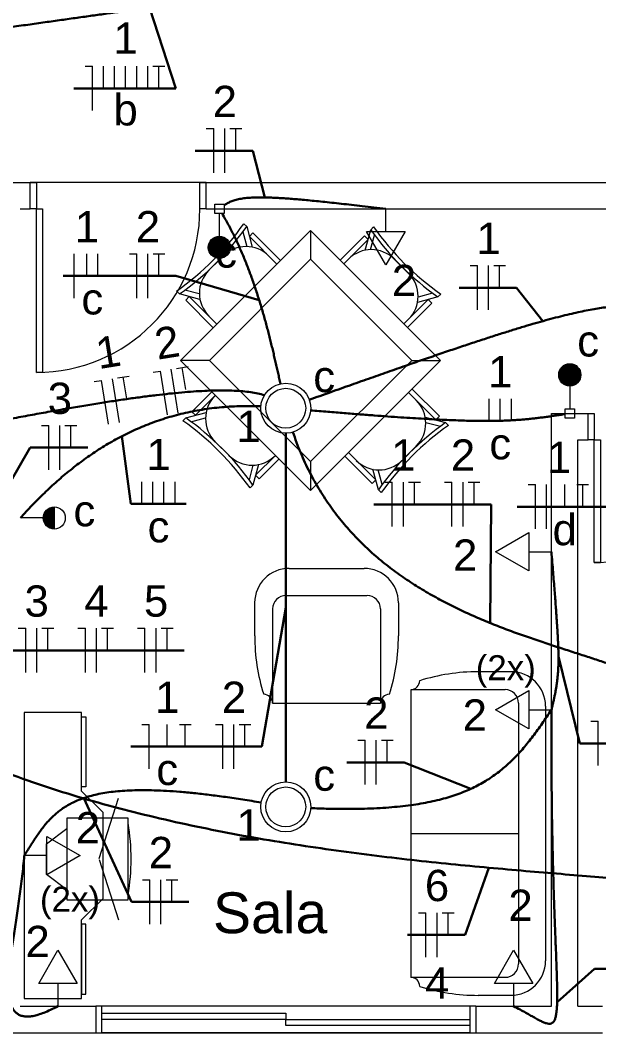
# Model space of a CAD drawing. Header units: inches. Extents: x 82 to 150, y -19 to 82.
# Drawn here: x 100.15 to 103.42, y 4.15 to 9.87 of the extents above; entities that cross this region are included whole.
import ezdxf
from ezdxf.enums import TextEntityAlignment as Align

# ---------------------------------------------------------------- set-up
doc = ezdxf.new("R2010")
doc.units = ezdxf.units.IN
doc.header["$MEASUREMENT"] = 0
for name, color, linetype, lineweight in [('BASE', 7, 'Continuous', 5), ('EL-Condutos', 8, 'Continuous', 30), ('EL-Fios', 1, 'Continuous', 20), ('EL-Textos fios', 7, 'Continuous', 30), ('MOVEIS', 253, 'Continuous', 20), ('P-SIMBOL', 5, 'Continuous', 20), ('TEXTO', 7, 'Continuous', 20)]:
    doc.layers.add(name, color=color, linetype=linetype, lineweight=lineweight)
doc.styles.add('Arial', font='arial.ttf')

msp = doc.modelspace()

# ---------------------------------------------------------------- hatches: boundary and pattern name
at = {"layer": 'P-SIMBOL', "linetype": 'Continuous'}
for points in [[(101.2154, 8.5847), (101.2779, 8.5847), (101.2779, 8.6472), (101.2683, 8.6467), (101.2513, 8.6412), (101.2408, 8.6352), (101.2328, 8.6282), (101.2248, 8.6177), (101.2187, 8.6047), (101.2158, 8.5917), (101.216, 8.5847)], [(101.3404, 8.5847), (101.2779, 8.5847), (101.2779, 8.6472), (101.2876, 8.6467), (101.3046, 8.6412), (101.3151, 8.6352), (101.3231, 8.6282), (101.3311, 8.6177), (101.3372, 8.6047), (101.3401, 8.5917), (101.3399, 8.5847)], [(101.2154, 8.5847), (101.2779, 8.5847), (101.2779, 8.5222), (101.2683, 8.5227), (101.2513, 8.5282), (101.2408, 8.5342), (101.2328, 8.5412), (101.2248, 8.5517), (101.2187, 8.5647), (101.2158, 8.5777), (101.216, 8.5847)], [(101.3404, 8.5847), (101.2779, 8.5847), (101.2779, 8.5222), (101.2876, 8.5227), (101.3046, 8.5282), (101.3151, 8.5342), (101.3231, 8.5412), (101.3311, 8.5517), (101.3372, 8.5647), (101.3401, 8.5777), (101.3399, 8.5847)], [(103.194, 7.8657), (103.2565, 7.8657), (103.2565, 7.9282), (103.2468, 7.9277), (103.2298, 7.9222), (103.2193, 7.9162), (103.2113, 7.9092), (103.2033, 7.8987), (103.1972, 7.8857), (103.1943, 7.8727), (103.1945, 7.8657)], [(103.319, 7.8657), (103.2565, 7.8657), (103.2565, 7.9282), (103.2661, 7.9277), (103.2831, 7.9222), (103.2936, 7.9162), (103.3016, 7.9092), (103.3096, 7.8987), (103.3157, 7.8857), (103.3186, 7.8727), (103.3184, 7.8657)], [(103.194, 7.8657), (103.2565, 7.8657), (103.2565, 7.8032), (103.2468, 7.8037), (103.2298, 7.8092), (103.2193, 7.8152), (103.2113, 7.8222), (103.2033, 7.8327), (103.1972, 7.8457), (103.1943, 7.8587), (103.1945, 7.8657)], [(103.319, 7.8657), (103.2565, 7.8657), (103.2565, 7.8032), (103.2661, 7.8037), (103.2831, 7.8092), (103.2936, 7.8152), (103.3016, 7.8222), (103.3096, 7.8327), (103.3157, 7.8457), (103.3186, 7.8587), (103.3184, 7.8657)], [(100.3456, 7.1203), (100.3457, 7.0578), (100.2832, 7.0578), (100.2837, 7.0675), (100.2891, 7.0844), (100.2951, 7.0949), (100.3022, 7.1029), (100.3126, 7.1109), (100.3256, 7.1171), (100.3386, 7.1199), (100.3457, 7.1198)], [(100.3456, 6.9953), (100.3457, 7.0578), (100.2832, 7.0578), (100.2837, 7.0481), (100.2891, 7.0312), (100.2951, 7.0207), (100.3022, 7.0127), (100.3126, 7.0047), (100.3256, 6.9985), (100.3386, 6.9957), (100.3457, 6.9958)]]:
    msp.add_hatch(color=256, dxfattribs=at).paths.add_polyline_path(points)

# ---------------------------------------------------------------- linework, layer by layer
at = {"layer": 'BASE'}
for p, q in [((97.5222, 8.9522), (100.2102, 8.9522)), ((100.2102, 8.8022), (100.2102, 8.9522)), ((101.2027, 8.9522), (100.2102, 8.9522)), ((101.2027, 8.9522), (107.6062, 8.9522)), ((101.2027, 8.8022), (101.2027, 8.9522)), ((102.6362, 8.9522), (103.0902, 8.9522)), ((100.1527, 8.8022), (100.2102, 8.8022)), ((101.2027, 8.8022), (104.5717, 8.8022)), ((103.1527, 4.3022), (103.1527, 7.6482)), ((103.1527, 7.6482), (103.3602, 7.6482)), ((103.3602, 7.4982), (103.3602, 7.6482)), ((103.3027, 4.3022), (103.3027, 7.4982)), ((103.3027, 7.4982), (103.3602, 7.4982)), ((100.1527, 4.3022), (100.5797, 4.3022)), ((100.5797, 4.3022), (100.5797, 4.1522)), ((102.7257, 4.3022), (103.1527, 4.3022)), ((102.7257, 4.3022), (102.7257, 4.1522)), ((103.3027, 4.3022), (103.4412, 4.3022)), ((99.7777, 4.1522), (100.5797, 4.1522)), ((100.5797, 4.1522), (102.7257, 4.1522)), ((102.7257, 4.1522), (103.4412, 4.1522))]:
    msp.add_line(p, q, dxfattribs=at)
at = {"layer": 'BASE', "linetype": 'Continuous'}
for p, q in [((102.6912, 4.3022), (100.6142, 4.3022)), ((102.6912, 4.1522), (100.6142, 4.1522))]:
    msp.add_line(p, q, dxfattribs=at)
for points in [[(100.2102, 8.9522), (100.2447, 8.9522), (100.2447, 8.8022), (100.2102, 8.8022)], [(101.2027, 8.8022), (101.1682, 8.8022), (101.1682, 8.9522), (101.2027, 8.9522)], [(103.3602, 7.6482), (103.3947, 7.6482), (103.3947, 7.4982), (103.3602, 7.4982)], [(100.5797, 4.1522), (100.6142, 4.1522), (100.6142, 4.3022), (100.5797, 4.3022)], [(102.7257, 4.3022), (102.6912, 4.3022), (102.6912, 4.1522), (102.7257, 4.1522)]]:
    msp.add_lwpolyline(points, dxfattribs=at)
for points in [[(100.2447, 8.8022), (100.2797, 8.8022), (100.2797, 7.8792), (100.2447, 7.8792), (100.2447, 8.8022), (100.2447, 8.8022)], [(103.3947, 7.4982), (103.4297, 7.4982), (103.4297, 6.8062), (103.3947, 6.8062), (103.3947, 7.4982), (103.3947, 7.4982)], [(100.6142, 4.2622), (101.6527, 4.2622), (101.6527, 4.2272), (100.6142, 4.2272), (100.6142, 4.2622), (100.6142, 4.2622)], [(101.6527, 4.2272), (102.6912, 4.2272), (102.6912, 4.1927), (101.6527, 4.1927), (101.6527, 4.2272), (101.6527, 4.2272)]]:
    msp.add_lwpolyline(points, close=True, dxfattribs=at)
for centre, radius in [((100.2447, 8.8022), 0.923), ((103.3947, 7.4982), 0.6923)]:
    msp.add_arc(centre, radius, 270, 0, dxfattribs=at)
at = {"layer": 'EL-Condutos', "linetype": 'Continuous'}
for points in [[(99.3444, 9.7221), (99.4893, 9.7425), (99.6254, 9.7617), (99.7534, 9.7797), (99.874, 9.7966), (99.9876, 9.8126), (100.095, 9.8278), (100.1968, 9.8421), (100.2936, 9.8557), (100.386, 9.8687), (100.4746, 9.8812), (100.5602, 9.8932), (100.6432, 9.9049), (100.7243, 9.9163), (100.8043, 9.9276), (100.8835, 9.9387), (100.9628, 9.9499), (101.0427, 9.9611), (101.1239, 9.9725), (101.2069, 9.9842), (101.2924, 9.9963), (101.3811, 10.0087), (101.4735, 10.0217), (101.5703, 10.0354), (101.6721, 10.0497), (101.7795, 10.0648), (101.8931, 10.0808), (102.0136, 10.0977), (102.1416, 10.1158), (102.2778, 10.1349), (102.4227, 10.1553)], [(102.7057, 10.1553), (102.8506, 10.1349), (102.9868, 10.1158), (103.1148, 10.0977), (103.2353, 10.0808), (103.349, 10.0648), (103.4564, 10.0497), (103.5581, 10.0354), (103.6549, 10.0217), (103.7473, 10.0087), (103.836, 9.9963), (103.9215, 9.9842), (104.0045, 9.9725), (104.0857, 9.9611), (104.1656, 9.9499), (104.2449, 9.9387), (104.3242, 9.9276), (104.4041, 9.9163), (104.4852, 9.9049), (104.5683, 9.8932), (104.6538, 9.8812), (104.7424, 9.8687), (104.8348, 9.8557), (104.9316, 9.8421), (105.0334, 9.8278), (105.1408, 9.8126), (105.2544, 9.7966), (105.375, 9.7797), (105.503, 9.7617), (105.6391, 9.7425), (105.784, 9.7221)], [(101.3045, 8.8226), (101.3136, 8.8285), (101.3229, 8.834), (101.3327, 8.8391), (101.3431, 8.8438), (101.3542, 8.8481), (101.3661, 8.852), (101.379, 8.8555), (101.3929, 8.8585), (101.4081, 8.8611), (101.4245, 8.8633), (101.4424, 8.865), (101.4619, 8.8662), (101.483, 8.867), (101.5059, 8.8673), (101.5308, 8.8671), (101.5577, 8.8664), (101.5868, 8.8653), (101.6181, 8.8636), (101.6519, 8.8615), (101.6882, 8.8588), (101.7272, 8.8556), (101.769, 8.8518), (101.8136, 8.8476), (101.8613, 8.8428), (101.9122, 8.8374), (101.9663, 8.8315), (102.0238, 8.8251), (102.0848, 8.818), (102.1494, 8.8104), (102.2178, 8.8022)], [(101.2938, 8.7757), (101.3115, 8.745), (101.3285, 8.714), (101.3449, 8.6827), (101.3608, 8.651), (101.376, 8.6192), (101.3908, 8.5871), (101.4049, 8.5548), (101.4186, 8.5223), (101.4318, 8.4897), (101.4445, 8.4569), (101.4567, 8.4241), (101.4685, 8.3912), (101.4798, 8.3582), (101.4907, 8.3252), (101.5012, 8.2922), (101.5114, 8.2592), (101.5212, 8.2263), (101.5306, 8.1935), (101.5397, 8.1607), (101.5485, 8.1281), (101.5569, 8.0956), (101.5651, 8.0634), (101.5731, 8.0313), (101.5808, 7.9995), (101.5882, 7.9679), (101.5955, 7.9366), (101.6025, 7.9056), (101.6094, 7.8749), (101.6161, 7.8446), (101.6227, 7.8146)], [(101.7843, 7.7243), (101.9066, 7.7679), (102.0232, 7.8094), (102.1344, 7.8487), (102.2403, 7.886), (102.341, 7.9212), (102.4368, 7.9544), (102.5279, 7.9857), (102.6144, 8.015), (102.6965, 8.0424), (102.7743, 8.068), (102.8482, 8.0918), (102.9182, 8.1138), (102.9845, 8.1341), (103.0473, 8.1527), (103.1068, 8.1696), (103.1632, 8.1849), (103.2166, 8.1987), (103.2672, 8.2109), (103.3152, 8.2216), (103.3609, 8.2309), (103.4043, 8.2387), (103.4456, 8.2451), (103.485, 8.2503), (103.5228, 8.2541), (103.559, 8.2566), (103.594, 8.2579), (103.6277, 8.2581), (103.6605, 8.2571), (103.6925, 8.2549), (103.7238, 8.2518)], [(98.9033, 7.3869), (99.0365, 7.4126), (99.167, 7.4379), (99.2946, 7.4627), (99.4194, 7.487), (99.5413, 7.5108), (99.6602, 7.5339), (99.7762, 7.5563), (99.8892, 7.578), (99.9991, 7.5989), (100.1059, 7.6189), (100.2096, 7.638), (100.3101, 7.6562), (100.4074, 7.6733), (100.5014, 7.6893), (100.5922, 7.7042), (100.6796, 7.7179), (100.7637, 7.7303), (100.8444, 7.7414), (100.9216, 7.7512), (100.9953, 7.7595), (101.0655, 7.7663), (101.1321, 7.7716), (101.1951, 7.7752), (101.2545, 7.7773), (101.3101, 7.7775), (101.3621, 7.7761), (101.4103, 7.7728), (101.4547, 7.7676), (101.4952, 7.7604), (101.5318, 7.7513)], [(101.5114, 7.6882), (101.4509, 7.6896), (101.3916, 7.6889), (101.3336, 7.6862), (101.2768, 7.6816), (101.2212, 7.6751), (101.1667, 7.6668), (101.1134, 7.6567), (101.0612, 7.6449), (101.0101, 7.6314), (100.96, 7.6163), (100.9111, 7.5996), (100.8632, 7.5814), (100.8163, 7.5618), (100.7704, 7.5407), (100.7254, 7.5183), (100.6815, 7.4946), (100.6384, 7.4697), (100.5963, 7.4436), (100.5551, 7.4164), (100.5147, 7.3881), (100.4752, 7.3587), (100.4366, 7.3284), (100.3987, 7.2972), (100.3617, 7.2652), (100.3254, 7.2323), (100.2898, 7.1987), (100.255, 7.1644), (100.2209, 7.1294), (100.1874, 7.0939), (100.1546, 7.0578)], [(101.792, 7.6653), (101.8904, 7.6571), (101.9831, 7.6495), (102.0704, 7.6427), (102.1525, 7.6364), (102.2296, 7.6308), (102.302, 7.6258), (102.3699, 7.6214), (102.4335, 7.6176), (102.4931, 7.6144), (102.5489, 7.6116), (102.6012, 7.6094), (102.6501, 7.6077), (102.696, 7.6065), (102.739, 7.6058), (102.7794, 7.6055), (102.8174, 7.6057), (102.8532, 7.6063), (102.8871, 7.6073), (102.9194, 7.6086), (102.9502, 7.6104), (102.9798, 7.6125), (103.0084, 7.6149), (103.0363, 7.6176), (103.0637, 7.6207), (103.0908, 7.624), (103.1179, 7.6276), (103.1451, 7.6314), (103.1728, 7.6355), (103.2012, 7.6398), (103.2304, 7.6442)], [(101.6527, 7.5371), (101.6527, 7.4457), (101.6527, 7.3596), (101.6527, 7.2784), (101.6527, 7.2018), (101.6527, 7.1295), (101.6527, 7.0609), (101.6527, 6.9957), (101.6527, 6.9336), (101.6527, 6.8742), (101.6527, 6.817), (101.6527, 6.7618), (101.6527, 6.7081), (101.6527, 6.6555), (101.6527, 6.6037), (101.6527, 6.5522), (101.6527, 6.5008), (101.6527, 6.449), (101.6527, 6.3964), (101.6527, 6.3426), (101.6527, 6.2874), (101.6527, 6.2302), (101.6527, 6.1708), (101.6527, 6.1087), (101.6527, 6.0436), (101.6527, 5.975), (101.6527, 5.9026), (101.6527, 5.826), (101.6527, 5.7449), (101.6527, 5.6587), (101.6527, 5.5673)], [(101.6925, 7.5428), (101.737, 7.4254), (101.7879, 7.316), (101.8447, 7.2144), (101.907, 7.1201), (101.9742, 7.0328), (102.046, 6.9521), (102.1217, 6.8777), (102.201, 6.8091), (102.2834, 6.746), (102.3683, 6.688), (102.4554, 6.6348), (102.544, 6.5859), (102.6339, 6.541), (102.7243, 6.4998), (102.815, 6.4618), (102.9054, 6.4266), (102.9951, 6.394), (103.0835, 6.3635), (103.1702, 6.3348), (103.2547, 6.3074), (103.3365, 6.281), (103.4152, 6.2553), (103.4902, 6.2298), (103.5612, 6.2043), (103.6275, 6.1782), (103.6888, 6.1513), (103.7446, 6.1231), (103.7943, 6.0933), (103.8376, 6.0616), (103.8738, 6.0275)], [(103.1527, 5.9752), (103.1581, 5.9976), (103.1631, 6.0189), (103.1677, 6.0393), (103.1719, 6.059), (103.1757, 6.0781), (103.1791, 6.0968), (103.1821, 6.1153), (103.1847, 6.1337), (103.1869, 6.1523), (103.1887, 6.1711), (103.1902, 6.1903), (103.1913, 6.2102), (103.192, 6.2309), (103.1924, 6.2525), (103.1924, 6.2753), (103.1921, 6.2993), (103.1914, 6.3249), (103.1904, 6.352), (103.189, 6.381), (103.1873, 6.4119), (103.1852, 6.445), (103.1829, 6.4805), (103.1802, 6.5184), (103.1772, 6.5589), (103.1739, 6.6023), (103.1702, 6.6487), (103.1663, 6.6983), (103.1621, 6.7511), (103.1575, 6.8075), (103.1527, 6.8676)], [(101.7949, 5.4198), (101.8813, 5.417), (101.9633, 5.4156), (102.0412, 5.4158), (102.115, 5.4174), (102.1849, 5.4205), (102.2511, 5.4251), (102.3138, 5.4313), (102.3731, 5.4389), (102.4292, 5.4479), (102.4822, 5.4585), (102.5323, 5.4705), (102.5797, 5.484), (102.6246, 5.499), (102.667, 5.5154), (102.7072, 5.5333), (102.7453, 5.5527), (102.7815, 5.5735), (102.816, 5.5958), (102.8489, 5.6195), (102.8803, 5.6447), (102.9105, 5.6713), (102.9396, 5.6993), (102.9678, 5.7288), (102.9952, 5.7597), (103.022, 5.7921), (103.0484, 5.8259), (103.0745, 5.8611), (103.1004, 5.8977), (103.1265, 5.9358), (103.1527, 5.9752)], [(102.9392, 4.3022), (102.9753, 4.2832), (103.0079, 4.2651), (103.0371, 4.2486), (103.0632, 4.2339), (103.0861, 4.2216), (103.1063, 4.2121), (103.1237, 4.2059), (103.1385, 4.2033), (103.151, 4.2048), (103.1612, 4.2109), (103.1694, 4.222), (103.1757, 4.2386), (103.1803, 4.2611), (103.1833, 4.2899), (103.1849, 4.3255), (103.1853, 4.3683), (103.1846, 4.4188), (103.183, 4.4774), (103.1807, 4.5446), (103.1778, 4.6208), (103.1744, 4.7064), (103.1708, 4.8019), (103.1671, 4.9077), (103.1635, 5.0244), (103.1602, 5.1522), (103.1572, 5.2917), (103.1548, 5.4433), (103.1532, 5.6075), (103.1524, 5.7846), (103.1527, 5.9752)], [(104.5717, 4.7505), (104.5754, 4.7921), (104.557, 4.8287), (104.5177, 4.8608), (104.4586, 4.889), (104.3806, 4.9136), (104.2849, 4.9353), (104.1725, 4.9546), (104.0445, 4.972), (103.9019, 4.988), (103.7458, 5.0031), (103.5773, 5.0178), (103.3974, 5.0327), (103.2072, 5.0483), (103.0077, 5.0651), (102.8001, 5.0836), (102.5853, 5.1043), (102.3645, 5.1277), (102.1387, 5.1544), (101.9089, 5.1849), (101.6763, 5.2197), (101.4419, 5.2593), (101.2067, 5.3042), (100.9718, 5.355), (100.7383, 5.4122), (100.5073, 5.4762), (100.2797, 5.5476), (100.0567, 5.627), (99.8393, 5.7148), (99.6286, 5.8115), (99.4257, 5.9177)], [(101.5135, 5.4518), (101.4095, 5.4687), (101.3119, 5.4831), (101.2203, 5.4951), (101.1346, 5.5047), (101.0545, 5.5121), (100.9798, 5.5173), (100.9102, 5.5204), (100.8455, 5.5214), (100.7855, 5.5204), (100.7298, 5.5174), (100.6784, 5.5126), (100.6308, 5.506), (100.587, 5.4976), (100.5466, 5.4875), (100.5095, 5.4759), (100.4753, 5.4627), (100.4439, 5.448), (100.415, 5.4319), (100.3884, 5.4145), (100.3638, 5.3958), (100.3409, 5.3758), (100.3197, 5.3547), (100.2997, 5.3326), (100.2808, 5.3094), (100.2628, 5.2852), (100.2453, 5.2602), (100.2282, 5.2343), (100.2112, 5.2077), (100.1942, 5.1804), (100.1767, 5.1525)], [(100.3662, 4.3022), (100.3248, 4.2814), (100.2874, 4.2653), (100.2539, 4.2538), (100.224, 4.2466), (100.1976, 4.2437), (100.1745, 4.2449), (100.1545, 4.25), (100.1376, 4.2591), (100.1234, 4.2718), (100.112, 4.2881), (100.1029, 4.3078), (100.0962, 4.3308), (100.0917, 4.357), (100.089, 4.3862), (100.0882, 4.4183), (100.0891, 4.4531), (100.0913, 4.4906), (100.0949, 4.5305), (100.0996, 4.5727), (100.1052, 4.6172), (100.1117, 4.6637), (100.1187, 4.7121), (100.1262, 4.7624), (100.1339, 4.8142), (100.1418, 4.8676), (100.1496, 4.9224), (100.1571, 4.9784), (100.1643, 5.0355), (100.1709, 5.0936), (100.1767, 5.1525)]]:
    msp.add_spline(points, degree=3, dxfattribs=at)
at = {"layer": 'EL-Fios', "color": 5}
for p, q in [((100.5196, 9.6076), (100.5613, 9.6076)), ((100.5613, 9.3576), (100.5613, 9.6076)), ((100.6238, 9.4826), (100.6238, 9.6076)), ((100.6863, 9.4826), (100.6863, 9.6076)), ((100.7488, 9.4826), (100.7488, 9.6076)), ((100.8113, 9.4826), (100.8113, 9.6076)), ((100.8738, 9.4826), (100.8738, 9.6076)), ((100.903, 9.6076), (100.9696, 9.6076)), ((100.9363, 9.4826), (100.9363, 9.6076)), ((101.2043, 9.2556), (101.246, 9.2556)), ((101.246, 9.0056), (101.246, 9.2556)), ((101.3085, 9.0056), (101.3085, 9.2556)), ((101.3376, 9.2556), (101.4043, 9.2556)), ((101.371, 9.1306), (101.371, 9.2556)), ((100.459, 8.2986), (100.459, 8.5486)), ((100.5296, 8.4236), (100.5296, 8.5486)), ((100.5921, 8.4236), (100.5921, 8.5486)), ((100.7704, 8.5486), (100.812, 8.5486)), ((100.812, 8.2986), (100.812, 8.5486)), ((100.8745, 8.2986), (100.8745, 8.5486)), ((100.9037, 8.5486), (100.9704, 8.5486)), ((100.937, 8.4236), (100.937, 8.5486)), ((102.6937, 8.4827), (102.7354, 8.4827)), ((102.7354, 8.2327), (102.7354, 8.4827)), ((102.7979, 8.2327), (102.7979, 8.4827)), ((102.8271, 8.4827), (102.8937, 8.4827)), ((102.8604, 8.3577), (102.8604, 8.4827)), ((100.9037, 7.8804), (100.9449, 7.887)), ((100.9842, 7.6401), (100.9449, 7.887)), ((101.0459, 7.6499), (101.0066, 7.8968)), ((101.0354, 7.9014), (101.1012, 7.9119)), ((101.088, 7.7832), (101.0683, 7.9067)), ((100.5711, 7.8274), (100.6123, 7.834)), ((100.6516, 7.5871), (100.6123, 7.834)), ((100.7133, 7.5969), (100.674, 7.8438)), ((100.7028, 7.8484), (100.7686, 7.8589)), ((100.7554, 7.7302), (100.7357, 7.8537)), ((102.8015, 7.6056), (102.8015, 7.7306)), ((102.864, 7.6056), (102.864, 7.7306)), ((102.9265, 7.6056), (102.9265, 7.7306)), ((100.273, 7.5797), (100.3147, 7.5797)), ((100.3147, 7.3297), (100.3147, 7.5797)), ((100.3772, 7.3297), (100.3772, 7.5797)), ((100.4063, 7.5797), (100.473, 7.5797)), ((100.4397, 7.4547), (100.4397, 7.5797)), ((100.8403, 7.1371), (100.8403, 7.2621)), ((100.9028, 7.1371), (100.9028, 7.2621)), ((100.9653, 7.1371), (100.9653, 7.2621)), ((101.0278, 7.1371), (101.0278, 7.2621)), ((102.2126, 7.2594), (102.2543, 7.2594)), ((102.2543, 7.0094), (102.2543, 7.2594)), ((102.3168, 7.0094), (102.3168, 7.2594)), ((102.3459, 7.2594), (102.4126, 7.2594)), ((102.3793, 7.1344), (102.3793, 7.2594)), ((102.5494, 7.2594), (102.5911, 7.2594)), ((102.5911, 7.0094), (102.5911, 7.2594)), ((102.6536, 7.0094), (102.6536, 7.2594)), ((102.6827, 7.2594), (102.7494, 7.2594)), ((102.7161, 7.1344), (102.7161, 7.2594)), ((103.0217, 7.2462), (103.0633, 7.2462)), ((103.0633, 6.9962), (103.0633, 7.2462)), ((103.1258, 6.9962), (103.1258, 7.2462)), ((103.2277, 7.1212), (103.2277, 7.2462)), ((103.2962, 7.2462), (103.3629, 7.2462)), ((103.3295, 7.1212), (103.3295, 7.2462)), ((100.1428, 6.4354), (100.1844, 6.4354)), ((100.1844, 6.1854), (100.1844, 6.4354)), ((100.2469, 6.1854), (100.2469, 6.4354)), ((100.2761, 6.4354), (100.3428, 6.4354)), ((100.3094, 6.3104), (100.3094, 6.4354)), ((100.4796, 6.4354), (100.5212, 6.4354)), ((100.5212, 6.1854), (100.5212, 6.4354)), ((100.5837, 6.1854), (100.5837, 6.4354)), ((100.6129, 6.4354), (100.6796, 6.4354)), ((100.6462, 6.3104), (100.6462, 6.4354)), ((100.8164, 6.4354), (100.858, 6.4354)), ((100.858, 6.1854), (100.858, 6.4354)), ((100.9205, 6.1854), (100.9205, 6.4354)), ((100.9497, 6.4354), (101.0164, 6.4354)), ((100.983, 6.3104), (100.983, 6.4354)), ((100.8403, 5.8921), (100.882, 5.8921)), ((100.882, 5.6421), (100.882, 5.8921)), ((100.9838, 5.7671), (100.9838, 5.8921)), ((101.0524, 5.8921), (101.119, 5.8921)), ((101.0857, 5.7671), (101.0857, 5.8921)), ((101.2558, 5.8921), (101.2975, 5.8921)), ((101.2975, 5.6421), (101.2975, 5.8921)), ((101.36, 5.6421), (101.36, 5.8921)), ((101.3892, 5.8921), (101.4558, 5.8921)), ((101.4225, 5.7671), (101.4225, 5.8921)), ((103.3751, 5.9101), (103.4167, 5.9101)), ((103.4167, 5.6601), (103.4167, 5.9101)), ((102.0594, 5.8029), (102.1011, 5.8029)), ((102.1011, 5.5529), (102.1011, 5.8029)), ((102.1636, 5.5529), (102.1636, 5.8029)), ((102.1927, 5.8029), (102.2594, 5.8029)), ((102.2261, 5.6779), (102.2261, 5.8029)), ((100.8437, 5.016), (100.8854, 5.016)), ((100.8854, 4.766), (100.8854, 5.016)), ((100.9479, 4.766), (100.9479, 5.016)), ((100.9771, 5.016), (101.0437, 5.016)), ((101.0104, 4.891), (101.0104, 5.016)), ((102.4027, 4.8297), (102.4444, 4.8297)), ((102.4444, 4.5797), (102.4444, 4.8297)), ((102.5069, 4.5797), (102.5069, 4.8297)), ((102.5361, 4.8297), (102.6027, 4.8297)), ((102.5694, 4.7047), (102.5694, 4.8297))]:
    msp.add_line(p, q, dxfattribs=at)
at = {"layer": 'EL-Textos fios'}
for p, q in [((100.8835, 9.9387), (101.0321, 9.4826)), ((101.0321, 9.4826), (100.4571, 9.4826)), ((101.4668, 9.1306), (101.1418, 9.1306)), ((101.5341, 8.867), (101.4668, 9.1306)), ((101.0329, 8.4236), (100.3965, 8.4236)), ((101.5031, 8.2863), (101.0329, 8.4236)), ((102.9562, 8.3577), (102.6312, 8.3577)), ((103.1045, 8.169), (102.9562, 8.3577)), ((100.7278, 7.5196), (100.7778, 7.1371)), ((100.033, 7.1501), (100.2105, 7.4547)), ((100.2105, 7.4547), (100.5355, 7.4547)), ((100.7778, 7.1371), (101.0903, 7.1371)), ((102.8119, 7.1344), (102.1501, 7.1344)), ((102.8064, 6.4652), (102.8119, 7.1344)), ((103.7281, 7.1212), (102.9592, 7.1212)), ((101.6527, 6.5522), (101.5183, 5.7671)), ((99.4067, 6.3104), (101.0789, 6.3104)), ((103.1924, 6.2753), (103.3126, 5.7851)), ((103.3126, 5.7851), (103.6376, 5.7851)), ((101.5183, 5.7671), (100.7778, 5.7671)), ((102.3219, 5.6779), (101.9969, 5.6779)), ((102.6975, 5.5288), (102.3219, 5.6779)), ((100.5132, 5.4772), (100.7812, 4.891)), ((102.8001, 5.0836), (102.6652, 4.7047)), ((100.7812, 4.891), (101.1062, 4.891)), ((102.6652, 4.7047), (102.3402, 4.7047)), ((103.1849, 4.3255), (103.395, 4.5129)), ((103.395, 4.5129), (103.72, 4.5129))]:
    msp.add_line(p, q, dxfattribs=at)
at = {"layer": 'MOVEIS'}
for p, q in [((101.4162, 8.7182), (101.4322, 8.7022)), ((101.4322, 8.7022), (101.4632, 8.5867)), ((102.1482, 8.7007), (102.1322, 8.6847)), ((101.4107, 8.6722), (101.4327, 8.5902)), ((101.4472, 8.6467), (101.4672, 8.6672)), ((101.4472, 8.6467), (101.6027, 8.4912)), ((101.6232, 8.5112), (101.4672, 8.6672)), ((101.7932, 8.6812), (101.7932, 8.5182)), ((102.0972, 8.6497), (101.9607, 8.5132)), ((102.1172, 8.6292), (102.0972, 8.6497)), ((102.1012, 8.5692), (102.1322, 8.6847)), ((102.1317, 8.5727), (102.1537, 8.6547)), ((102.1172, 8.6292), (101.9812, 8.4932)), ((101.2992, 8.5367), (101.2182, 8.4557)), ((102.3462, 8.4382), (102.2652, 8.5192)), ((101.1647, 8.3222), (101.0827, 8.3442)), ((101.0367, 8.3387), (101.0527, 8.3227)), ((101.1682, 8.2917), (101.0527, 8.3227)), ((101.1082, 8.3077), (101.0877, 8.2877)), ((101.0877, 8.2877), (101.2437, 8.1317)), ((101.1082, 8.3077), (101.2637, 8.1522)), ((102.4562, 8.2902), (102.3202, 8.1542)), ((102.5117, 8.3052), (102.3962, 8.2742)), ((102.4817, 8.3267), (102.3997, 8.3047)), ((102.4562, 8.2902), (102.4767, 8.2702)), ((102.5277, 8.3212), (102.5117, 8.3052)), ((102.3402, 8.1337), (102.4767, 8.2702)), ((101.2217, 7.9467), (101.0587, 7.9467)), ((102.3642, 7.9467), (102.5272, 7.9467)), ((102.5202, 7.6317), (102.3662, 7.7857)), ((101.2352, 7.7702), (101.1227, 7.6577)), ((101.1432, 7.6377), (101.2557, 7.7502)), ((102.5002, 7.6112), (102.3462, 7.7657)), ((101.0717, 7.6067), (101.0877, 7.6227)), ((101.0877, 7.6227), (101.2032, 7.6537)), ((101.1177, 7.6012), (101.2002, 7.6232)), ((101.1432, 7.6377), (101.1227, 7.6577)), ((102.4397, 7.6277), (102.5552, 7.5967)), ((102.5002, 7.6112), (102.5202, 7.6317)), ((102.4432, 7.5972), (102.5257, 7.5752)), ((102.5717, 7.5802), (102.5552, 7.5967)), ((101.2532, 7.4897), (101.3342, 7.4087)), ((102.3092, 7.3827), (102.3897, 7.4632)), ((101.4822, 7.2987), (101.5947, 7.4112)), ((101.5022, 7.2782), (101.6147, 7.3907)), ((101.7932, 7.3757), (101.7932, 7.2127)), ((101.9867, 7.4062), (102.1407, 7.2522)), ((102.1612, 7.2722), (102.0067, 7.4267)), ((101.4677, 7.3557), (101.4457, 7.2732)), ((101.4982, 7.3587), (101.4672, 7.2432)), ((102.1757, 7.2172), (102.1447, 7.3327)), ((102.1977, 7.2472), (102.1752, 7.3292)), ((101.4822, 7.2987), (101.5022, 7.2782)), ((102.1612, 7.2722), (102.1407, 7.2522)), ((101.4512, 7.2272), (101.4672, 7.2432)), ((102.1922, 7.2007), (102.1757, 7.2172)), ((101.6717, 6.7732), (102.0947, 6.7732)), ((101.4772, 6.5787), (101.4772, 6.3927)), ((101.6547, 6.6207), (102.1112, 6.6207)), ((102.2892, 6.5787), (102.2892, 6.3927)), ((101.5787, 6.5447), (101.5787, 6.0117)), ((102.1877, 6.5447), (102.1877, 6.0117)), ((102.9247, 6.1902), (102.7387, 6.1902)), ((102.8912, 6.0887), (102.3582, 6.0887)), ((102.3582, 6.0887), (102.3582, 4.4647)), ((101.5787, 6.0117), (102.1877, 6.0117)), ((102.9672, 6.0127), (102.9672, 4.5412)), ((100.4997, 5.9602), (100.1767, 5.9602)), ((100.1767, 5.9602), (100.1767, 4.3447)), ((100.4997, 5.5162), (100.4997, 5.9602)), ((103.1192, 5.9957), (103.1192, 4.5582)), ((100.4997, 5.5402), (100.4997, 5.9362)), ((100.4997, 5.9362), (100.5242, 5.9362)), ((100.5242, 5.9362), (100.5242, 5.5402)), ((100.5242, 5.5402), (100.4997, 5.5402)), ((100.6212, 5.3947), (100.4997, 5.5162)), ((100.6002, 5.1357), (100.7092, 5.4762)), ((100.6212, 4.9102), (100.6212, 5.3947)), ((102.3582, 5.2767), (102.9672, 5.2767)), ((100.6002, 5.1297), (100.7092, 4.7887)), ((100.4997, 4.7892), (100.6212, 4.9102)), ((100.4997, 4.3447), (100.4997, 4.7892)), ((100.4997, 4.7647), (100.4997, 4.3692)), ((100.5242, 4.7647), (100.4997, 4.7647)), ((100.5242, 4.3692), (100.5242, 4.7647)), ((102.8912, 4.4647), (102.3582, 4.4647)), ((100.1767, 4.3447), (100.4997, 4.3447)), ((100.4997, 4.3692), (100.5242, 4.3692)), ((102.9247, 4.3632), (102.7387, 4.3632))]:
    msp.add_line(p, q, dxfattribs=at)
for points in [[(101.7932, 8.6812), (101.0587, 7.9467), (101.7932, 7.2127), (102.5272, 7.9467), (101.7932, 8.6812), (101.7932, 8.6812)], [(101.7932, 8.5182), (101.2217, 7.9467), (101.7932, 7.3757), (102.3642, 7.9467), (101.7932, 8.5182), (101.7932, 8.5182)], [(100.4167, 5.3632), (100.4167, 4.9017), (100.7627, 4.9017), (100.7627, 5.3632), (100.4167, 5.3632), (100.4167, 5.3632)]]:
    msp.add_lwpolyline(points, close=True, dxfattribs=at)
msp.add_lwpolyline([(100.4167, 4.9597), (100.3012, 5.0462), (100.3012, 5.2192), (100.4167, 5.3057)], dxfattribs=at)
for centre, radius, start, end in [((100.1197, 9.6352), 1.5878, 305.271, 324.729), ((100.1362, 9.6192), 1.5878, 305.271, 324.729), ((103.4447, 9.6177), 1.5878, 215.271, 234.729), ((103.4287, 9.6017), 1.5878, 215.271, 234.729), ((101.4282, 8.4072), 0.1827, 45, 135), ((102.1362, 8.3897), 0.1827, 45, 135), ((101.3477, 8.3267), 0.1827, 135, 225), ((102.2172, 8.3092), 0.1827, 315, 45), ((101.3827, 7.6187), 0.1827, 135, 225), ((102.2607, 7.5927), 0.1827, 315, 45), ((100.1547, 6.3102), 1.5878, 35.271, 54.729), ((100.1712, 6.3267), 1.5878, 35.271, 54.729), ((103.4722, 6.3002), 1.5878, 125.271, 144.729), ((103.4882, 6.2842), 1.5878, 125.271, 144.729), ((101.4632, 7.5382), 0.1827, 225, 315), ((102.1797, 7.5117), 0.1827, 225, 315), ((101.6717, 6.5787), 0.1946, 90, 180), ((102.0947, 6.5787), 0.1946, 0, 90), ((101.6547, 6.5447), 0.0761, 90, 180), ((102.1117, 6.5447), 0.0761, 0, 90), ((102.5967, 6.3957), 1.1194, 180.172, 197.318), ((101.1697, 6.3957), 1.1194, 342.682, 359.828), ((102.7422, 5.0707), 1.1194, 90.1723, 107.318), ((102.9247, 5.9957), 0.1946, 0, 90), ((102.3582, 6.1397), 0.0507, 270.003, 0), ((101.5277, 6.0117), 0.0507, 0.003, 90), ((102.2382, 6.0117), 0.0507, 90, 179.997), ((102.8912, 6.0127), 0.0761, 0, 90), ((99.5712, 5.1327), 1.2086, 350.383, 9.6172), ((102.8912, 4.5412), 0.0761, 270, 0), ((102.9247, 4.5582), 0.1946, 270, 0), ((102.3582, 4.4142), 0.0507, 0, 89.997), ((102.7422, 5.4827), 1.1194, 252.682, 269.828)]:
    msp.add_arc(centre, radius, start, end, dxfattribs=at)
at = {"layer": 'P-SIMBOL'}
for p, q in [((101.2514, 8.8287), (101.3044, 8.8287)), ((101.2514, 8.7757), (101.2514, 8.8287)), ((101.3044, 8.8287), (101.3044, 8.7757)), ((102.2178, 8.6742), (102.2178, 8.8022)), ((101.3044, 8.7757), (101.2514, 8.7757)), ((101.2779, 8.6472), (101.2779, 8.7757)), ((102.2178, 8.4867), (102.1095, 8.6742)), ((102.1095, 8.6742), (102.326, 8.6742)), ((102.326, 8.6742), (102.2178, 8.4867)), ((101.3404, 8.5847), (101.2154, 8.5847)), ((103.194, 7.8657), (103.319, 7.8657)), ((103.2565, 7.8032), (103.2565, 7.6747)), ((103.2299, 7.6747), (103.283, 7.6747)), ((103.2299, 7.6217), (103.2299, 7.6747)), ((103.283, 7.6747), (103.283, 7.6217)), ((103.283, 7.6217), (103.2299, 7.6217)), ((100.3457, 7.1203), (100.3457, 6.9953)), ((100.2832, 7.0578), (100.1546, 7.0578)), ((102.8372, 6.8676), (103.0247, 6.9759)), ((103.0247, 6.9759), (103.0247, 6.7594)), ((103.0247, 6.7594), (102.8372, 6.8676)), ((103.0247, 6.8676), (103.1527, 6.8676)), ((102.8372, 5.9752), (103.0247, 6.0835)), ((103.0247, 6.0835), (103.0247, 5.867)), ((103.0247, 5.867), (102.8372, 5.9752)), ((103.0247, 5.9752), (103.1527, 5.9752)), ((100.3047, 5.0442), (100.3047, 5.2607)), ((100.3047, 5.2607), (100.4922, 5.1525)), ((100.3047, 5.1525), (100.1767, 5.1525)), ((100.4922, 5.1525), (100.3047, 5.0442)), ((100.258, 4.4302), (100.3662, 4.6177)), ((100.3662, 4.6177), (100.4745, 4.4302)), ((102.831, 4.4302), (102.9392, 4.6177)), ((102.9392, 4.6177), (103.0475, 4.4302)), ((100.4745, 4.4302), (100.258, 4.4302)), ((100.3662, 4.4302), (100.3662, 4.3022)), ((103.0475, 4.4302), (102.831, 4.4302)), ((102.9392, 4.4302), (102.9392, 4.3022))]:
    msp.add_line(p, q, dxfattribs=at)
for centre, radius in [((101.2779, 8.5847), 0.0625), ((103.2565, 7.8657), 0.0625), ((101.6527, 7.6772), 0.1412), ((101.6527, 7.6772), 0.1125), ((100.3457, 7.0578), 0.0625), ((101.6527, 5.4272), 0.1412), ((101.6527, 5.4272), 0.1125)]:
    msp.add_circle(centre, radius, dxfattribs=at)

# ---------------------------------------------------------------- texts
at = {"layer": 'TEXTO', "style": 'Arial'}
for s, height, p in [('2', 0.1765, (101.3087, 9.2677)), ('1', 0.1765, (100.5297, 8.5607)), ('2', 0.1765, (100.8747, 8.5607)), ('1', 0.1765, (102.7977, 8.4952)), ('2', 0.1765, (102.3202, 8.2572)), ('c', 0.1765, (100.5607, 8.1537)), ('1', 0.1765, (102.8637, 7.7427)), ('c', 0.1765, (101.8697, 7.7152)), ('3', 0.1765, (100.3772, 7.5922)), ('1', 0.1765, (101.4427, 7.4332)), ('1', 0.1765, (100.9342, 7.2747)), ('1', 0.1765, (102.3167, 7.2717)), ('2', 0.1765, (102.6537, 7.2717)), ('c', 0.1765, (102.8637, 7.3357)), ('1', 0.1765, (103.1962, 7.2587)), ('d', 0.1765, (103.2277, 6.8512)), ('c', 0.1765, (100.9342, 6.8672)), ('2', 0.1765, (102.6657, 6.7072)), ('3', 0.1765, (100.2467, 6.4477)), ('4', 0.1765, (100.5837, 6.4477)), ('5', 0.1765, (100.9207, 6.4477)), ('1', 0.1765, (100.9837, 5.9047)), ('2', 0.1765, (101.3602, 5.9047)), ('2', 0.1765, (102.1637, 5.8152)), ('2', 0.1765, (102.7202, 5.8047)), ('c', 0.1765, (100.9837, 5.4972)), ('c', 0.1765, (101.8697, 5.4652)), ('2', 0.1765, (100.5352, 5.1687)), ('1', 0.1765, (101.4427, 5.1832)), ('2', 0.1765, (100.9477, 5.0282)), ('6', 0.1765, (102.5067, 4.8422)), ('Sala', 0.23076, (101.5642, 4.6447)), ('2', 0.1765, (102.9782, 4.7307)), ('2', 0.1765, (100.2517, 4.5262)), ('4', 0.1765, (102.5067, 4.2922))]:
    msp.add_text(s, height=height, dxfattribs=at).set_placement(p, align=Align.BOTTOM_CENTER)
for s, height, p in [('c', 0.1765, (101.3772, 8.4177)), ('(2x)', 0.1412, (103.0647, 6.0997))]:
    msp.add_text(s, height=height, dxfattribs=at).set_placement(p, align=Align.BOTTOM_RIGHT)
for s, p in [('2', (101.0047, 7.9092)), ('1', (100.6722, 7.8562))]:
    msp.add_text(s, height=0.1765, rotation=9.055, dxfattribs=at).set_placement(p, align=Align.BOTTOM_CENTER)
for s, height, p in [('c', 0.1765, (103.2982, 7.9162)), ('c', 0.1765, (100.4542, 6.9577)), ('(2x)', 0.1412, (100.2647, 4.7932))]:
    msp.add_text(s, height=height, dxfattribs=at).set_placement(p, align=Align.BOTTOM_LEFT)
at = {"layer": 'TEXTO', "char_height": 0.1765, "width": 0.279631, "attachment_point": 8, "line_spacing_factor": 0.798, "style": 'Arial'}
for s, insert in [('1', (100.7487, 9.678)), ('b', (100.7487, 9.271))]:
    msp.add_mtext(s, dxfattribs=dict(at, insert=insert))

doc.saveas('drawing.dxf')
